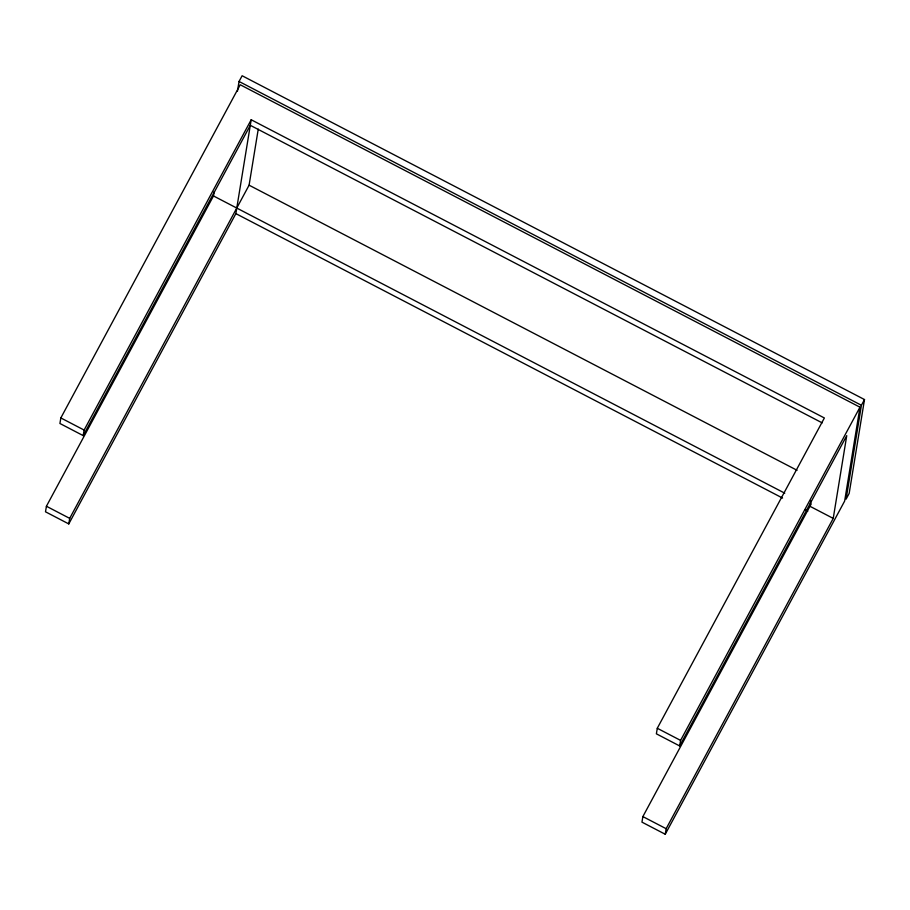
<?xml version="1.0" encoding="UTF-8"?>
<svg xmlns="http://www.w3.org/2000/svg" width="910" height="910" viewBox="0 0 910 910"><rect width="100%" height="100%" fill="white"/><g stroke="black" fill="none" stroke-linecap="round" stroke-linejoin="round"><path stroke-width="1.36" d="M214.168 191.748L213.486 195.946L46.41 506.256L45.5 511.807L68.785 523.921L235.872 213.623L251.194 119.756L824.369 417.974L657.282 728.273L656.383 733.824L679.668 745.95L846.744 435.64L833.23 518.404L666.154 828.703L665.244 834.254L641.959 822.139L642.869 816.588L811.242 503.878M665.244 834.254L844.639 501.08L859.973 407.202L240.229 84.755L60.833 417.94L59.923 423.491L83.208 435.617L250.284 125.307L822.196 422.877M68.785 523.921L69.695 518.37L249.09 185.185L258.258 129.083M83.208 435.617L84.118 430.055L251.194 119.756M237.442 91.273L239.046 81.468L242.128 75.746L864.5 399.558L849.166 493.425L846.095 499.146L861.417 405.28L864.5 399.558M679.668 745.95L680.578 740.387L859.973 407.202M810.867 500.671L809.945 506.278L833.23 518.404M239.046 81.468L861.417 405.28M249.09 185.185L797.069 470.299M213.486 195.946L784.75 493.174M235.872 213.623L782.589 498.077M805.259 509.873L807.773 511.181M60.833 417.94L84.118 430.055M657.282 728.273L680.578 740.387M46.41 506.256L69.695 518.37M642.869 816.588L666.154 828.703"/></g></svg>
